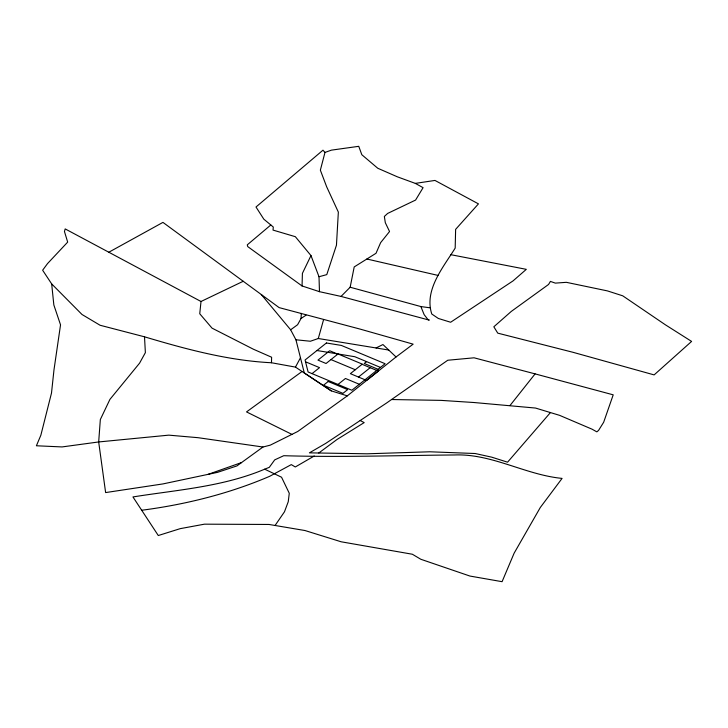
<?xml version="1.0" encoding="UTF-8"?>
<svg xmlns="http://www.w3.org/2000/svg" width="728" height="728" viewBox="0 0 728 728"><rect width="100%" height="100%" fill="white"/><g stroke="black" fill="none" stroke-linecap="round" stroke-linejoin="round"><path stroke-width="1.09" d="M450.841 254.691L526.317 269.342L513.067 280.881L450.632 322.249L438.329 318.454L431.777 314.014C423.924 289.962 443.334 267.24 455.182 248.093L455.628 229.366L478.451 203.867L434.962 180.435L415.324 183.392L397.351 176.813L377.759 168.25L361.825 154.727L358.749 146.319L331.422 150.141L324.988 152.425L320.356 170.161L326.681 186.841L338.347 212.094L336.454 245.19L326.781 274.62L319.001 276.74L319.474 291.673L341.041 296.423L429.265 320.129L427.773 319.31L424.142 314.642L420.866 306.561L350.159 287.232L341.041 296.423M108.818 252.234L162.945 222.386L279.133 307.616L360.305 329.156L413.149 344.153L396.05 356.966L347.311 395.859L331.313 390.891L295.459 367.103L271.48 362.753L271.617 357.23L253.399 349.222L212.03 328.137L199.745 313.759L201.01 301.492L243.225 281.272M319.474 291.673L302.056 285.958L302.411 273.346L310.983 255.583L295.341 236.691L273.036 230.094L273.282 227.009L263.827 219.183L256.001 207.007L322.977 150.177L324.988 152.425M331.313 390.891L304.304 372.973L295.932 339.785L290.645 329.793L297.597 324.724L301.037 318.5L301.31 313.377M350.159 287.232L354.208 266.93L376.012 253.289L380.644 242.633L389.553 231.522L385.321 222.722L384.348 216.462L387.651 213.431L415.588 200.064L423.086 187.669L415.324 183.392M295.932 339.785L310.392 341.241L318.291 338.511L323.532 319.81M300.473 357.785L295.459 367.103M275.066 525.48L284.475 511.802L288.243 501.738L289.271 493.284L281.554 477.231L264.683 469.187C222.841 486.841 177.304 489.871 132.951 496.933L158.285 535.526L180.207 528.655L204.459 524.169L269.041 524.46L305.014 530.539L341.159 541.787L412.348 554.236L420.82 559.268L469.942 576.057L502.083 581.681L514.132 553.171L540.322 507.462L562.08 478.396C525.17 474.82 491.9 453.453 454.39 454.973C397.506 455.419 340.64 457.421 283.747 455.701L274.702 459.878L269.305 467.33L264.683 469.187M509.955 405.587L535.098 373.883L613.213 394.831L603.658 422.267L598.553 430.412L596.833 431.859L592.091 429.202L559.605 415.351L535.517 408.053L473.974 402.52L441.095 400.382L391.564 399.526M550.432 412.576L507.562 462.189L491.709 457.166L475.166 453.517L429.802 451.788L367.058 453.799L309.409 452.852L325.698 443.407L386.459 403.094L447.756 360.242L474.074 357.803L535.098 373.883M270.825 224.979L247.274 244.845L247.729 246.592L302.056 285.958M312.048 373.619L319.537 367.649L305.523 361.789M337.974 384.457L345.463 378.478L359.35 384.284M366.575 361.634L364.228 363.509L378.114 369.314M358.476 377.04L370.197 367.686M318.764 453.007L337.073 439.448L364.191 422.595L360.178 420.529M302.056 371.489L246.528 411.911L291.928 434.379M347.311 395.859L297.761 431.476L270.279 445.145L262.99 447.019L236.919 465.92L217.517 472.354L162.954 483.92L105.624 492.574L98.68 441.951L100.337 419.537L109.928 399.381L139.567 363.172L145.373 352.643L144.508 336.809L100.073 325.252L82 314.487L51.67 283.902L42.634 270.224L47.529 263.591L67.677 242.115L64.455 231.513L65.183 228.911L201.01 301.492M301.037 318.5L306.024 315.197M314.259 455.992L295.295 466.976L291.3 464.61L269.833 476.23A338.802 195.605 0 0 1 218.809 494.394A338.165 195.241 0 0 1 143.689 509.991L141.669 510.219M376.076 347.966L382.937 344.544L396.05 356.966M241.559 462.553L208.162 474.338M420.866 306.561L429.766 307.78M262.99 447.019L198.071 437.692L168.814 435.144L98.68 441.951L62.062 446.928L36.4 445.773L40.85 435.235L51.497 393.056L53.972 369.961L60.533 324.843L53.845 304.977L51.67 283.902M271.48 362.753C228.082 360.569 186.031 349.185 144.508 336.809M318.291 338.511L388.734 350.041M316.953 350.523L354.827 356.72L380.462 367.431M366.866 259.013L437.992 275.402M337.792 354.145L329.693 350.76L317.963 360.114L326.062 363.5L338.01 353.972L362.317 364.127L350.368 373.655L366.575 380.425L378.305 371.071L362.098 364.3M330.976 359.587L355.282 369.742M290.645 329.793L261.297 294.531M310.983 255.583L319.001 276.74M550.423 281.408L548.548 284.475L511.311 311.402L493.839 326.79L497.761 333.142L573.063 352.316L654.126 374.902L691.6 341.414L665.365 324.788L622.74 295.823L607.389 290.891L566.357 282.327L555.327 283.119L550.423 281.408M326.408 342.988L305.077 359.996L308.09 371.972L351.861 390.254L385.121 363.718L341.359 345.427L326.408 342.988M328.191 381.499L323.505 385.239L342.952 393.366L347.638 389.626L328.191 381.499"/></g></svg>
